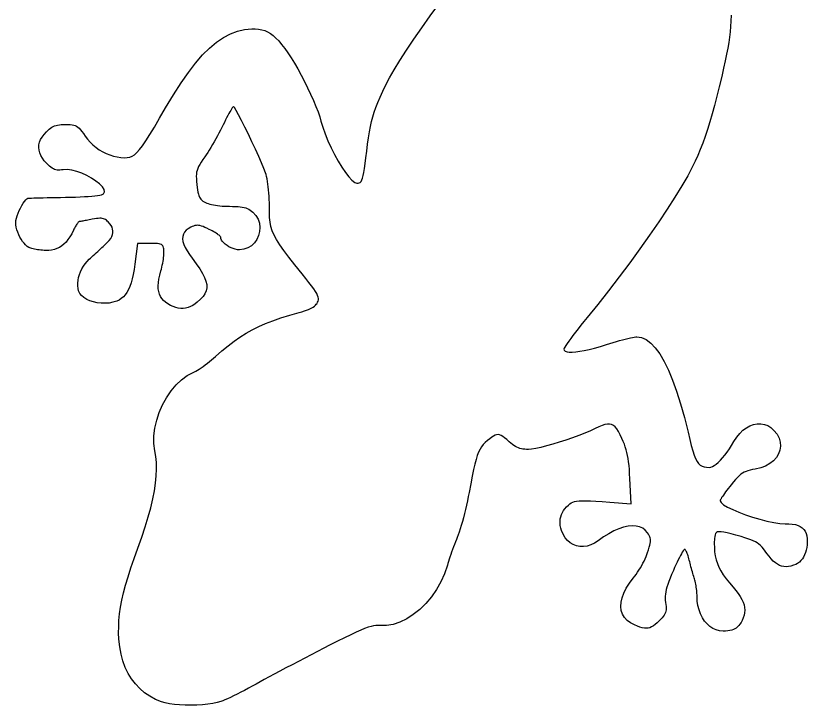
# Model space of a CAD drawing. Header units: metres. Extents: x -1.3 to 92.5, y -0.8 to 98.7.
# Drawn here: x -1.3 to 55.8, y -0.8 to 49 of the extents above; entities that cross this region are included whole.
import ezdxf

# ---------------------------------------------------------------- set-up
doc = ezdxf.new("R2010")
doc.units = ezdxf.units.M

msp = doc.modelspace()

# ---------------------------------------------------------------- linework, layer by layer
at = {"layer": 'Layer0'}
msp.add_polyline3d([(50.312, 49.009, 0), (50.297, 48.583, 0), (50.274, 48.185, 0), (50.242, 47.803, 0), (50.199, 47.425, 0), (50.145, 47.04, 0), (50.077, 46.635, 0), (49.993, 46.199, 0), (49.894, 45.721, 0), (49.776, 45.187, 0), (49.639, 44.588, 0), (49.464, 43.847, 0), (49.291, 43.15, 0), (49.121, 42.496, 0), (48.952, 41.881, 0), (48.783, 41.303, 0), (48.613, 40.759, 0), (48.442, 40.248, 0), (48.269, 39.765, 0), (48.093, 39.308, 0), (47.913, 38.876, 0), (47.728, 38.465, 0), (47.537, 38.072, 0), (47.189, 37.419, 0), (46.764, 36.682, 0), (46.268, 35.872, 0), (45.709, 35.002, 0), (45.096, 34.082, 0), (44.437, 33.122, 0), (43.738, 32.135, 0), (43.007, 31.13, 0), (42.253, 30.121, 0), (41.483, 29.116, 0), (40.705, 28.128, 0), (39.926, 27.167, 0), (39.7, 26.89, 0), (39.483, 26.62, 0), (39.277, 26.36, 0), (39.084, 26.112, 0), (38.906, 25.879, 0), (38.745, 25.664, 0), (38.603, 25.469, 0), (38.483, 25.298, 0), (38.385, 25.153, 0), (38.313, 25.037, 0), (38.269, 24.953, 0), (38.253, 24.903, 0), (38.279, 24.816, 0), (38.354, 24.75, 0), (38.477, 24.705, 0), (38.645, 24.682, 0), (38.855, 24.679, 0), (39.106, 24.697, 0), (39.395, 24.736, 0), (39.72, 24.795, 0), (40.079, 24.873, 0), (40.468, 24.972, 0), (40.887, 25.09, 0), (41.332, 25.227, 0), (41.57, 25.302, 0), (41.807, 25.374, 0), (42.039, 25.442, 0), (42.265, 25.506, 0), (42.481, 25.565, 0), (42.685, 25.618, 0), (42.875, 25.665, 0), (43.047, 25.705, 0), (43.199, 25.737, 0), (43.328, 25.761, 0), (43.432, 25.776, 0), (43.508, 25.781, 0), (43.848, 25.731, 0), (44.184, 25.581, 0), (44.516, 25.332, 0), (44.844, 24.987, 0), (45.166, 24.546, 0), (45.482, 24.01, 0), (45.791, 23.382, 0), (46.093, 22.662, 0), (46.387, 21.852, 0), (46.672, 20.953, 0), (46.947, 19.966, 0), (47.211, 18.893, 0), (47.334, 18.377, 0), (47.447, 17.934, 0), (47.552, 17.56, 0), (47.654, 17.249, 0), (47.756, 16.995, 0), (47.861, 16.792, 0), (47.972, 16.636, 0), (48.093, 16.52, 0), (48.227, 16.44, 0), (48.378, 16.39, 0), (48.548, 16.363, 0), (48.741, 16.356, 0), (48.853, 16.371, 0), (48.976, 16.416, 0), (49.108, 16.489, 0), (49.248, 16.589, 0), (49.395, 16.715, 0), (49.548, 16.866, 0), (49.705, 17.041, 0), (49.866, 17.237, 0), (50.029, 17.455, 0), (50.193, 17.692, 0), (50.356, 17.947, 0), (50.519, 18.22, 0), (50.72, 18.533, 0), (50.94, 18.803, 0), (51.176, 19.032, 0), (51.424, 19.218, 0), (51.68, 19.359, 0), (51.94, 19.455, 0), (52.203, 19.505, 0), (52.463, 19.509, 0), (52.717, 19.464, 0), (52.963, 19.37, 0), (53.196, 19.225, 0), (53.412, 19.03, 0), (53.632, 18.753, 0), (53.782, 18.465, 0), (53.865, 18.173, 0), (53.885, 17.881, 0), (53.843, 17.596, 0), (53.743, 17.322, 0), (53.587, 17.066, 0), (53.377, 16.832, 0), (53.117, 16.625, 0), (52.808, 16.452, 0), (52.454, 16.318, 0), (52.057, 16.228, 0), (51.861, 16.194, 0), (51.688, 16.159, 0), (51.533, 16.118, 0), (51.394, 16.07, 0), (51.265, 16.012, 0), (51.143, 15.941, 0), (51.024, 15.855, 0), (50.903, 15.751, 0), (50.776, 15.626, 0), (50.64, 15.478, 0), (50.491, 15.304, 0), (50.323, 15.101, 0), (50.216, 14.968, 0), (50.112, 14.836, 0), (50.014, 14.708, 0), (49.922, 14.585, 0), (49.837, 14.469, 0), (49.761, 14.36, 0), (49.693, 14.26, 0), (49.636, 14.172, 0), (49.59, 14.095, 0), (49.555, 14.031, 0), (49.534, 13.982, 0), (49.527, 13.95, 0), (49.593, 13.816, 0), (49.779, 13.659, 0), (50.067, 13.487, 0), (50.438, 13.305, 0), (50.874, 13.12, 0), (51.357, 12.939, 0), (51.869, 12.767, 0), (52.39, 12.613, 0), (52.904, 12.481, 0), (53.391, 12.379, 0), (53.833, 12.313, 0), (54.211, 12.29, 0), (54.489, 12.282, 0), (54.736, 12.259, 0), (54.955, 12.22, 0), (55.146, 12.163, 0), (55.311, 12.088, 0), (55.45, 11.994, 0), (55.565, 11.88, 0), (55.656, 11.746, 0), (55.725, 11.589, 0), (55.772, 11.41, 0), (55.799, 11.208, 0), (55.808, 10.982, 0), (55.799, 10.769, 0), (55.777, 10.568, 0), (55.74, 10.378, 0), (55.689, 10.2, 0), (55.625, 10.034, 0), (55.548, 9.882, 0), (55.459, 9.744, 0), (55.357, 9.62, 0), (55.243, 9.512, 0), (55.117, 9.419, 0), (54.98, 9.343, 0), (54.832, 9.283, 0), (54.64, 9.228, 0), (54.458, 9.193, 0), (54.286, 9.18, 0), (54.122, 9.189, 0), (53.964, 9.222, 0), (53.81, 9.278, 0), (53.66, 9.358, 0), (53.512, 9.463, 0), (53.364, 9.594, 0), (53.214, 9.751, 0), (53.062, 9.935, 0), (52.905, 10.147, 0), (52.782, 10.317, 0), (52.667, 10.466, 0), (52.556, 10.595, 0), (52.445, 10.709, 0), (52.329, 10.809, 0), (52.204, 10.898, 0), (52.067, 10.979, 0), (51.913, 11.054, 0), (51.737, 11.127, 0), (51.537, 11.199, 0), (51.307, 11.274, 0), (51.043, 11.354, 0), (50.65, 11.47, 0), (50.315, 11.563, 0), (50.034, 11.635, 0), (49.801, 11.684, 0), (49.613, 11.71, 0), (49.463, 11.713, 0), (49.348, 11.692, 0), (49.263, 11.648, 0), (49.202, 11.58, 0), (49.162, 11.487, 0), (49.137, 11.37, 0), (49.123, 11.227, 0), (49.107, 10.877, 0), (49.109, 10.552, 0), (49.13, 10.247, 0), (49.173, 9.958, 0), (49.238, 9.681, 0), (49.327, 9.411, 0), (49.442, 9.145, 0), (49.585, 8.876, 0), (49.757, 8.602, 0), (49.96, 8.318, 0), (50.196, 8.02, 0), (50.466, 7.703, 0), (50.664, 7.467, 0), (50.835, 7.242, 0), (50.979, 7.025, 0), (51.097, 6.817, 0), (51.188, 6.615, 0), (51.253, 6.42, 0), (51.293, 6.229, 0), (51.307, 6.041, 0), (51.296, 5.856, 0), (51.26, 5.672, 0), (51.2, 5.488, 0), (51.116, 5.303, 0), (51.038, 5.162, 0), (50.959, 5.038, 0), (50.876, 4.929, 0), (50.789, 4.836, 0), (50.695, 4.757, 0), (50.594, 4.691, 0), (50.483, 4.637, 0), (50.362, 4.596, 0), (50.228, 4.565, 0), (50.08, 4.544, 0), (49.917, 4.532, 0), (49.738, 4.528, 0), (49.48, 4.55, 0), (49.235, 4.617, 0), (49.002, 4.723, 0), (48.786, 4.868, 0), (48.587, 5.048, 0), (48.407, 5.26, 0), (48.25, 5.501, 0), (48.116, 5.769, 0), (48.009, 6.061, 0), (47.929, 6.373, 0), (47.88, 6.704, 0), (47.863, 7.05, 0), (47.862, 7.148, 0), (47.857, 7.252, 0), (47.849, 7.361, 0), (47.838, 7.473, 0), (47.825, 7.587, 0), (47.809, 7.701, 0), (47.791, 7.814, 0), (47.772, 7.923, 0), (47.75, 8.029, 0), (47.728, 8.128, 0), (47.704, 8.22, 0), (47.679, 8.303, 0), (47.652, 8.387, 0), (47.623, 8.482, 0), (47.592, 8.586, 0), (47.559, 8.697, 0), (47.526, 8.814, 0), (47.492, 8.935, 0), (47.458, 9.058, 0), (47.424, 9.183, 0), (47.391, 9.307, 0), (47.359, 9.428, 0), (47.33, 9.545, 0), (47.302, 9.656, 0), (47.275, 9.762, 0), (47.246, 9.864, 0), (47.216, 9.961, 0), (47.185, 10.052, 0), (47.154, 10.135, 0), (47.123, 10.211, 0), (47.093, 10.278, 0), (47.063, 10.334, 0), (47.035, 10.38, 0), (47.009, 10.414, 0), (46.985, 10.435, 0), (46.937, 10.428, 0), (46.9, 10.387, 0), (46.854, 10.321, 0), (46.798, 10.232, 0), (46.735, 10.121, 0), (46.664, 9.992, 0), (46.588, 9.844, 0), (46.506, 9.681, 0), (46.421, 9.505, 0), (46.333, 9.316, 0), (46.242, 9.117, 0), (46.151, 8.91, 0), (46.026, 8.617, 0), (45.917, 8.353, 0), (45.825, 8.116, 0), (45.748, 7.902, 0), (45.686, 7.707, 0), (45.637, 7.528, 0), (45.602, 7.362, 0), (45.578, 7.206, 0), (45.566, 7.056, 0), (45.564, 6.908, 0), (45.572, 6.76, 0), (45.589, 6.608, 0), (45.608, 6.449, 0), (45.621, 6.308, 0), (45.625, 6.183, 0), (45.621, 6.071, 0), (45.606, 5.969, 0), (45.58, 5.874, 0), (45.541, 5.782, 0), (45.489, 5.692, 0), (45.423, 5.599, 0), (45.342, 5.5, 0), (45.244, 5.394, 0), (45.129, 5.276, 0), (44.978, 5.13, 0), (44.839, 5.008, 0), (44.709, 4.909, 0), (44.584, 4.833, 0), (44.46, 4.779, 0), (44.335, 4.747, 0), (44.204, 4.736, 0), (44.065, 4.745, 0), (43.912, 4.774, 0), (43.744, 4.822, 0), (43.556, 4.889, 0), (43.344, 4.974, 0), (43.05, 5.125, 0), (42.808, 5.308, 0), (42.618, 5.52, 0), (42.48, 5.759, 0), (42.394, 6.024, 0), (42.361, 6.31, 0), (42.38, 6.617, 0), (42.451, 6.941, 0), (42.575, 7.279, 0), (42.752, 7.631, 0), (42.981, 7.993, 0), (43.263, 8.362, 0), (43.365, 8.49, 0), (43.467, 8.629, 0), (43.57, 8.779, 0), (43.671, 8.936, 0), (43.77, 9.098, 0), (43.866, 9.264, 0), (43.957, 9.43, 0), (44.041, 9.595, 0), (44.119, 9.757, 0), (44.187, 9.913, 0), (44.246, 10.06, 0), (44.293, 10.198, 0), (44.358, 10.405, 0), (44.411, 10.583, 0), (44.452, 10.736, 0), (44.481, 10.867, 0), (44.498, 10.982, 0), (44.504, 11.083, 0), (44.497, 11.174, 0), (44.479, 11.26, 0), (44.448, 11.345, 0), (44.406, 11.432, 0), (44.351, 11.526, 0), (44.285, 11.63, 0), (44.129, 11.817, 0), (43.938, 11.961, 0), (43.715, 12.06, 0), (43.462, 12.116, 0), (43.183, 12.129, 0), (42.881, 12.1, 0), (42.557, 12.029, 0), (42.216, 11.916, 0), (41.86, 11.763, 0), (41.492, 11.569, 0), (41.114, 11.335, 0), (40.731, 11.061, 0), (40.467, 10.887, 0), (40.2, 10.758, 0), (39.932, 10.675, 0), (39.667, 10.636, 0), (39.409, 10.641, 0), (39.161, 10.687, 0), (38.926, 10.775, 0), (38.708, 10.904, 0), (38.511, 11.072, 0), (38.338, 11.278, 0), (38.192, 11.522, 0), (38.077, 11.802, 0), (38.027, 11.977, 0), (37.994, 12.148, 0), (37.977, 12.315, 0), (37.977, 12.478, 0), (37.994, 12.638, 0), (38.028, 12.793, 0), (38.078, 12.944, 0), (38.144, 13.091, 0), (38.227, 13.234, 0), (38.327, 13.372, 0), (38.443, 13.506, 0), (38.576, 13.635, 0), (38.674, 13.718, 0), (38.775, 13.787, 0), (38.886, 13.843, 0), (39.014, 13.887, 0), (39.167, 13.918, 0), (39.352, 13.938, 0), (39.577, 13.946, 0), (39.849, 13.945, 0), (40.175, 13.933, 0), (40.563, 13.911, 0), (41.021, 13.881, 0), (41.556, 13.842, 0), (43.103, 13.727, 0), (43.015, 15.55, 0), (42.997, 15.895, 0), (42.976, 16.209, 0), (42.951, 16.494, 0), (42.922, 16.755, 0), (42.888, 16.995, 0), (42.848, 17.219, 0), (42.801, 17.431, 0), (42.747, 17.633, 0), (42.685, 17.831, 0), (42.614, 18.028, 0), (42.533, 18.228, 0), (42.441, 18.435, 0), (42.31, 18.711, 0), (42.187, 18.942, 0), (42.068, 19.131, 0), (41.949, 19.279, 0), (41.826, 19.386, 0), (41.696, 19.456, 0), (41.552, 19.488, 0), (41.393, 19.486, 0), (41.213, 19.449, 0), (41.009, 19.381, 0), (40.776, 19.282, 0), (40.51, 19.154, 0), (40.166, 18.992, 0), (39.77, 18.824, 0), (39.334, 18.654, 0), (38.871, 18.484, 0), (38.393, 18.321, 0), (37.914, 18.166, 0), (37.444, 18.024, 0), (36.997, 17.9, 0), (36.586, 17.796, 0), (36.223, 17.717, 0), (35.919, 17.667, 0), (35.689, 17.649, 0), (35.551, 17.652, 0), (35.422, 17.661, 0), (35.3, 17.677, 0), (35.184, 17.7, 0), (35.073, 17.73, 0), (34.965, 17.769, 0), (34.858, 17.816, 0), (34.753, 17.873, 0), (34.646, 17.94, 0), (34.537, 18.017, 0), (34.425, 18.104, 0), (34.308, 18.204, 0), (34.129, 18.358, 0), (33.974, 18.485, 0), (33.838, 18.585, 0), (33.716, 18.657, 0), (33.604, 18.703, 0), (33.498, 18.722, 0), (33.393, 18.714, 0), (33.286, 18.681, 0), (33.17, 18.621, 0), (33.043, 18.536, 0), (32.9, 18.426, 0), (32.735, 18.29, 0), (32.578, 18.15, 0), (32.439, 18.006, 0), (32.315, 17.849, 0), (32.203, 17.672, 0), (32.101, 17.466, 0), (32.006, 17.223, 0), (31.914, 16.935, 0), (31.823, 16.594, 0), (31.731, 16.192, 0), (31.633, 15.721, 0), (31.528, 15.172, 0), (31.412, 14.537, 0), (31.356, 14.243, 0), (31.295, 13.941, 0), (31.228, 13.634, 0), (31.157, 13.326, 0), (31.083, 13.021, 0), (31.006, 12.723, 0), (30.929, 12.436, 0), (30.851, 12.164, 0), (30.774, 11.91, 0), (30.7, 11.68, 0), (30.628, 11.476, 0), (30.56, 11.303, 0), (30.494, 11.141, 0), (30.426, 10.97, 0), (30.357, 10.791, 0), (30.288, 10.609, 0), (30.22, 10.424, 0), (30.154, 10.24, 0), (30.09, 10.059, 0), (30.03, 9.884, 0), (29.974, 9.716, 0), (29.924, 9.558, 0), (29.88, 9.414, 0), (29.842, 9.284, 0), (29.638, 8.675, 0), (29.373, 8.088, 0), (29.054, 7.531, 0), (28.688, 7.01, 0), (28.283, 6.532, 0), (27.846, 6.103, 0), (27.385, 5.73, 0), (26.908, 5.42, 0), (26.421, 5.18, 0), (25.932, 5.015, 0), (25.449, 4.932, 0), (24.979, 4.939, 0), (24.839, 4.949, 0), (24.689, 4.943, 0), (24.524, 4.919, 0), (24.337, 4.875, 0), (24.123, 4.808, 0), (23.876, 4.716, 0), (23.588, 4.597, 0), (23.255, 4.448, 0), (22.869, 4.267, 0), (22.425, 4.051, 0), (21.917, 3.799, 0), (21.339, 3.506, 0), (20.918, 3.292, 0), (20.477, 3.065, 0), (20.024, 2.831, 0), (19.562, 2.59, 0), (19.1, 2.348, 0), (18.642, 2.107, 0), (18.195, 1.87, 0), (17.765, 1.641, 0), (17.357, 1.423, 0), (16.979, 1.219, 0), (16.636, 1.031, 0), (16.335, 0.865, 0), (16.053, 0.709, 0), (15.768, 0.555, 0), (15.484, 0.403, 0), (15.203, 0.256, 0), (14.929, 0.116, 0), (14.666, -0.017, 0), (14.417, -0.14, 0), (14.186, -0.252, 0), (13.975, -0.35, 0), (13.789, -0.434, 0), (13.631, -0.5, 0), (13.504, -0.549, 0), (13.233, -0.628, 0), (12.913, -0.693, 0), (12.554, -0.745, 0), (12.167, -0.783, 0), (11.76, -0.806, 0), (11.344, -0.816, 0), (10.93, -0.812, 0), (10.526, -0.794, 0), (10.143, -0.761, 0), (9.792, -0.715, 0), (9.481, -0.654, 0), (9.221, -0.578, 0), (8.778, -0.395, 0), (8.366, -0.173, 0), (7.988, 0.086, 0), (7.642, 0.382, 0), (7.33, 0.714, 0), (7.053, 1.08, 0), (6.811, 1.48, 0), (6.604, 1.913, 0), (6.434, 2.378, 0), (6.3, 2.875, 0), (6.204, 3.402, 0), (6.146, 3.959, 0), (6.125, 4.403, 0), (6.126, 4.85, 0), (6.148, 5.304, 0), (6.194, 5.77, 0), (6.263, 6.253, 0), (6.357, 6.758, 0), (6.477, 7.29, 0), (6.625, 7.852, 0), (6.8, 8.452, 0), (7.004, 9.092, 0), (7.237, 9.778, 0), (7.502, 10.514, 0), (7.788, 11.315, 0), (8.039, 12.068, 0), (8.255, 12.778, 0), (8.438, 13.445, 0), (8.588, 14.073, 0), (8.704, 14.663, 0), (8.788, 15.219, 0), (8.84, 15.742, 0), (8.86, 16.235, 0), (8.849, 16.7, 0), (8.807, 17.14, 0), (8.735, 17.557, 0), (8.664, 18.076, 0), (8.667, 18.623, 0), (8.736, 19.187, 0), (8.868, 19.756, 0), (9.055, 20.32, 0), (9.294, 20.868, 0), (9.579, 21.389, 0), (9.904, 21.872, 0), (10.264, 22.306, 0), (10.654, 22.68, 0), (11.068, 22.984, 0), (11.502, 23.206, 0), (11.592, 23.247, 0), (11.697, 23.303, 0), (11.815, 23.372, 0), (11.944, 23.454, 0), (12.081, 23.546, 0), (12.225, 23.647, 0), (12.373, 23.756, 0), (12.525, 23.871, 0), (12.677, 23.991, 0), (12.828, 24.115, 0), (12.976, 24.241, 0), (13.119, 24.368, 0), (13.577, 24.771, 0), (14.018, 25.137, 0), (14.449, 25.467, 0), (14.879, 25.767, 0), (15.314, 26.04, 0), (15.762, 26.291, 0), (16.231, 26.522, 0), (16.728, 26.739, 0), (17.261, 26.945, 0), (17.838, 27.144, 0), (18.465, 27.34, 0), (19.15, 27.537, 0), (19.347, 27.593, 0), (19.526, 27.649, 0), (19.686, 27.705, 0), (19.83, 27.761, 0), (19.958, 27.818, 0), (20.071, 27.876, 0), (20.169, 27.936, 0), (20.254, 27.997, 0), (20.327, 28.062, 0), (20.388, 28.13, 0), (20.438, 28.201, 0), (20.478, 28.276, 0), (20.514, 28.368, 0), (20.535, 28.459, 0), (20.539, 28.553, 0), (20.522, 28.656, 0), (20.483, 28.771, 0), (20.418, 28.904, 0), (20.326, 29.06, 0), (20.203, 29.242, 0), (20.048, 29.457, 0), (19.857, 29.707, 0), (19.628, 29.999, 0), (19.358, 30.337, 0), (18.839, 30.985, 0), (18.403, 31.541, 0), (18.041, 32.019, 0), (17.748, 32.434, 0), (17.515, 32.8, 0), (17.336, 33.132, 0), (17.204, 33.444, 0), (17.112, 33.751, 0), (17.052, 34.067, 0), (17.018, 34.408, 0), (17.003, 34.787, 0), (17, 35.219, 0), (16.998, 35.458, 0), (16.991, 35.696, 0), (16.98, 35.931, 0), (16.964, 36.162, 0), (16.945, 36.386, 0), (16.922, 36.603, 0), (16.896, 36.81, 0), (16.866, 37.005, 0), (16.834, 37.186, 0), (16.798, 37.353, 0), (16.76, 37.502, 0), (16.72, 37.632, 0), (16.602, 37.942, 0), (16.435, 38.344, 0), (16.228, 38.813, 0), (15.993, 39.329, 0), (15.741, 39.869, 0), (15.482, 40.409, 0), (15.228, 40.928, 0), (14.99, 41.403, 0), (14.777, 41.812, 0), (14.602, 42.131, 0), (14.474, 42.34, 0), (14.406, 42.414, 0), (14.355, 42.367, 0), (14.314, 42.31, 0), (14.265, 42.233, 0), (14.208, 42.137, 0), (14.144, 42.025, 0), (14.073, 41.898, 0), (13.998, 41.757, 0), (13.918, 41.604, 0), (13.835, 41.441, 0), (13.75, 41.269, 0), (13.663, 41.09, 0), (13.57, 40.902, 0), (13.47, 40.704, 0), (13.362, 40.499, 0), (13.249, 40.289, 0), (13.132, 40.078, 0), (13.013, 39.868, 0), (12.894, 39.662, 0), (12.776, 39.463, 0), (12.66, 39.273, 0), (12.549, 39.096, 0), (12.444, 38.934, 0), (12.346, 38.789, 0), (12.198, 38.576, 0), (12.074, 38.389, 0), (11.972, 38.225, 0), (11.89, 38.076, 0), (11.827, 37.938, 0), (11.781, 37.804, 0), (11.751, 37.669, 0), (11.734, 37.528, 0), (11.729, 37.373, 0), (11.735, 37.201, 0), (11.75, 37.004, 0), (11.772, 36.778, 0), (11.795, 36.568, 0), (11.819, 36.386, 0), (11.846, 36.229, 0), (11.875, 36.093, 0), (11.91, 35.977, 0), (11.951, 35.877, 0), (11.999, 35.791, 0), (12.056, 35.716, 0), (12.123, 35.65, 0), (12.201, 35.589, 0), (12.292, 35.532, 0), (12.397, 35.475, 0), (12.48, 35.437, 0), (12.58, 35.401, 0), (12.694, 35.368, 0), (12.822, 35.337, 0), (12.961, 35.308, 0), (13.11, 35.283, 0), (13.267, 35.261, 0), (13.431, 35.242, 0), (13.599, 35.227, 0), (13.771, 35.216, 0), (13.943, 35.209, 0), (14.116, 35.206, 0), (14.348, 35.205, 0), (14.555, 35.199, 0), (14.738, 35.189, 0), (14.902, 35.174, 0), (15.048, 35.153, 0), (15.179, 35.125, 0), (15.298, 35.09, 0), (15.408, 35.047, 0), (15.511, 34.996, 0), (15.61, 34.936, 0), (15.708, 34.865, 0), (15.807, 34.784, 0), (16.032, 34.543, 0), (16.189, 34.273, 0), (16.284, 33.983, 0), (16.319, 33.683, 0), (16.296, 33.382, 0), (16.221, 33.09, 0), (16.096, 32.817, 0), (15.924, 32.571, 0), (15.71, 32.364, 0), (15.456, 32.204, 0), (15.165, 32.101, 0), (14.842, 32.065, 0), (14.693, 32.075, 0), (14.539, 32.105, 0), (14.385, 32.151, 0), (14.232, 32.213, 0), (14.085, 32.287, 0), (13.947, 32.372, 0), (13.82, 32.464, 0), (13.71, 32.563, 0), (13.618, 32.665, 0), (13.548, 32.769, 0), (13.504, 32.872, 0), (13.488, 32.972, 0), (13.481, 32.999, 0), (13.459, 33.031, 0), (13.423, 33.069, 0), (13.375, 33.112, 0), (13.316, 33.158, 0), (13.246, 33.208, 0), (13.167, 33.261, 0), (13.079, 33.316, 0), (12.984, 33.372, 0), (12.882, 33.428, 0), (12.775, 33.484, 0), (12.663, 33.54, 0), (12.493, 33.621, 0), (12.343, 33.689, 0), (12.211, 33.743, 0), (12.093, 33.785, 0), (11.988, 33.814, 0), (11.891, 33.83, 0), (11.8, 33.835, 0), (11.711, 33.829, 0), (11.622, 33.811, 0), (11.53, 33.782, 0), (11.431, 33.743, 0), (11.324, 33.694, 0), (11.138, 33.59, 0), (10.987, 33.473, 0), (10.872, 33.341, 0), (10.792, 33.195, 0), (10.748, 33.034, 0), (10.739, 32.858, 0), (10.765, 32.666, 0), (10.827, 32.458, 0), (10.924, 32.232, 0), (11.057, 31.99, 0), (11.225, 31.73, 0), (11.429, 31.452, 0), (11.728, 31.052, 0), (11.977, 30.692, 0), (12.176, 30.366, 0), (12.325, 30.07, 0), (12.425, 29.801, 0), (12.477, 29.553, 0), (12.482, 29.323, 0), (12.438, 29.106, 0), (12.348, 28.898, 0), (12.211, 28.695, 0), (12.029, 28.491, 0), (11.801, 28.284, 0), (11.635, 28.155, 0), (11.468, 28.048, 0), (11.299, 27.962, 0), (11.13, 27.899, 0), (10.959, 27.856, 0), (10.785, 27.836, 0), (10.609, 27.837, 0), (10.43, 27.86, 0), (10.248, 27.904, 0), (10.062, 27.97, 0), (9.873, 28.057, 0), (9.679, 28.166, 0), (9.509, 28.282, 0), (9.364, 28.408, 0), (9.242, 28.546, 0), (9.144, 28.698, 0), (9.069, 28.863, 0), (9.017, 29.045, 0), (8.987, 29.244, 0), (8.98, 29.461, 0), (8.995, 29.697, 0), (9.032, 29.955, 0), (9.091, 30.235, 0), (9.17, 30.538, 0), (9.207, 30.673, 0), (9.242, 30.813, 0), (9.273, 30.954, 0), (9.302, 31.095, 0), (9.327, 31.235, 0), (9.349, 31.371, 0), (9.367, 31.503, 0), (9.38, 31.627, 0), (9.39, 31.742, 0), (9.394, 31.846, 0), (9.394, 31.938, 0), (9.389, 32.016, 0), (9.375, 32.127, 0), (9.357, 32.221, 0), (9.335, 32.299, 0), (9.303, 32.362, 0), (9.261, 32.413, 0), (9.204, 32.452, 0), (9.13, 32.481, 0), (9.037, 32.501, 0), (8.921, 32.515, 0), (8.779, 32.522, 0), (8.61, 32.526, 0), (8.409, 32.527, 0), (7.488, 32.527, 0), (7.297, 31.035, 0), (7.241, 30.647, 0), (7.178, 30.293, 0), (7.106, 29.972, 0), (7.025, 29.682, 0), (6.934, 29.423, 0), (6.833, 29.193, 0), (6.721, 28.991, 0), (6.598, 28.816, 0), (6.464, 28.666, 0), (6.316, 28.541, 0), (6.156, 28.44, 0), (5.982, 28.36, 0), (5.712, 28.277, 0), (5.43, 28.225, 0), (5.143, 28.202, 0), (4.856, 28.209, 0), (4.574, 28.242, 0), (4.303, 28.3, 0), (4.05, 28.382, 0), (3.819, 28.487, 0), (3.616, 28.612, 0), (3.447, 28.757, 0), (3.318, 28.919, 0), (3.235, 29.098, 0), (3.191, 29.277, 0), (3.17, 29.466, 0), (3.17, 29.664, 0), (3.191, 29.866, 0), (3.232, 30.072, 0), (3.292, 30.278, 0), (3.37, 30.483, 0), (3.466, 30.683, 0), (3.578, 30.876, 0), (3.706, 31.06, 0), (3.849, 31.232, 0), (4.006, 31.39, 0), (4.097, 31.474, 0), (4.193, 31.562, 0), (4.295, 31.655, 0), (4.4, 31.751, 0), (4.506, 31.849, 0), (4.613, 31.946, 0), (4.719, 32.043, 0), (4.823, 32.138, 0), (4.922, 32.229, 0), (5.016, 32.314, 0), (5.104, 32.394, 0), (5.183, 32.466, 0), (5.328, 32.608, 0), (5.45, 32.749, 0), (5.548, 32.888, 0), (5.622, 33.026, 0), (5.674, 33.163, 0), (5.702, 33.299, 0), (5.706, 33.432, 0), (5.688, 33.565, 0), (5.645, 33.695, 0), (5.58, 33.824, 0), (5.49, 33.951, 0), (5.378, 34.077, 0), (5.307, 34.144, 0), (5.238, 34.201, 0), (5.169, 34.248, 0), (5.099, 34.286, 0), (5.024, 34.313, 0), (4.944, 34.332, 0), (4.856, 34.341, 0), (4.758, 34.342, 0), (4.647, 34.336, 0), (4.523, 34.321, 0), (4.382, 34.299, 0), (4.223, 34.269, 0), (4.112, 34.248, 0), (4.004, 34.228, 0), (3.899, 34.208, 0), (3.799, 34.19, 0), (3.703, 34.173, 0), (3.615, 34.157, 0), (3.534, 34.143, 0), (3.462, 34.131, 0), (3.4, 34.121, 0), (3.35, 34.113, 0), (3.311, 34.108, 0), (3.266, 34.099, 0), (3.241, 34.081, 0), (3.212, 34.053, 0), (3.18, 34.016, 0), (3.145, 33.97, 0), (3.107, 33.917, 0), (3.068, 33.856, 0), (3.027, 33.789, 0), (2.985, 33.716, 0), (2.943, 33.639, 0), (2.901, 33.558, 0), (2.86, 33.473, 0), (2.734, 33.225, 0), (2.604, 33.002, 0), (2.468, 32.804, 0), (2.325, 32.629, 0), (2.175, 32.478, 0), (2.017, 32.349, 0), (1.851, 32.243, 0), (1.674, 32.157, 0), (1.486, 32.093, 0), (1.288, 32.049, 0), (1.076, 32.024, 0), (0.852, 32.018, 0), (0.738, 32.022, 0), (0.622, 32.029, 0), (0.504, 32.039, 0), (0.388, 32.053, 0), (0.273, 32.069, 0), (0.162, 32.088, 0), (0.056, 32.109, 0), (-0.044, 32.132, 0), (-0.136, 32.157, 0), (-0.219, 32.183, 0), (-0.291, 32.21, 0), (-0.351, 32.238, 0), (-0.472, 32.316, 0), (-0.591, 32.416, 0), (-0.705, 32.536, 0), (-0.814, 32.673, 0), (-0.915, 32.824, 0), (-1.008, 32.986, 0), (-1.09, 33.157, 0), (-1.16, 33.334, 0), (-1.217, 33.514, 0), (-1.26, 33.693, 0), (-1.287, 33.871, 0), (-1.296, 34.042, 0), (-1.284, 34.182, 0), (-1.25, 34.344, 0), (-1.198, 34.521, 0), (-1.131, 34.708, 0), (-1.052, 34.898, 0), (-0.963, 35.085, 0), (-0.869, 35.262, 0), (-0.772, 35.424, 0), (-0.676, 35.564, 0), (-0.583, 35.675, 0), (-0.497, 35.752, 0), (-0.421, 35.788, 0), (-0.379, 35.792, 0), (-0.292, 35.797, 0), (-0.165, 35.802, 0), (0, 35.808, 0), (0.199, 35.814, 0), (0.43, 35.82, 0), (0.687, 35.827, 0), (0.97, 35.833, 0), (1.273, 35.84, 0), (1.594, 35.847, 0), (1.93, 35.853, 0), (2.277, 35.859, 0), (2.653, 35.867, 0), (3.008, 35.878, 0), (3.341, 35.892, 0), (3.65, 35.908, 0), (3.933, 35.926, 0), (4.189, 35.946, 0), (4.414, 35.969, 0), (4.609, 35.993, 0), (4.77, 36.019, 0), (4.896, 36.046, 0), (4.985, 36.075, 0), (5.035, 36.105, 0), (5.107, 36.251, 0), (5.073, 36.425, 0), (4.949, 36.619, 0), (4.748, 36.825, 0), (4.486, 37.033, 0), (4.176, 37.236, 0), (3.833, 37.424, 0), (3.471, 37.59, 0), (3.104, 37.724, 0), (2.748, 37.817, 0), (2.415, 37.863, 0), (2.121, 37.85, 0), (1.996, 37.832, 0), (1.883, 37.822, 0), (1.779, 37.82, 0), (1.683, 37.827, 0), (1.592, 37.844, 0), (1.505, 37.872, 0), (1.419, 37.911, 0), (1.331, 37.963, 0), (1.241, 38.028, 0), (1.145, 38.107, 0), (1.042, 38.201, 0), (0.93, 38.311, 0), (0.758, 38.499, 0), (0.617, 38.689, 0), (0.507, 38.879, 0), (0.427, 39.069, 0), (0.379, 39.26, 0), (0.362, 39.451, 0), (0.375, 39.642, 0), (0.42, 39.832, 0), (0.495, 40.021, 0), (0.601, 40.209, 0), (0.739, 40.395, 0), (0.907, 40.58, 0), (1.013, 40.683, 0), (1.114, 40.772, 0), (1.212, 40.849, 0), (1.308, 40.915, 0), (1.405, 40.97, 0), (1.505, 41.015, 0), (1.611, 41.05, 0), (1.723, 41.078, 0), (1.844, 41.098, 0), (1.977, 41.111, 0), (2.123, 41.118, 0), (2.284, 41.12, 0), (2.467, 41.119, 0), (2.624, 41.113, 0), (2.761, 41.1, 0), (2.88, 41.078, 0), (2.986, 41.044, 0), (3.084, 40.995, 0), (3.176, 40.931, 0), (3.267, 40.847, 0), (3.362, 40.742, 0), (3.463, 40.613, 0), (3.576, 40.458, 0), (3.704, 40.274, 0), (3.874, 40.048, 0), (4.063, 39.836, 0), (4.27, 39.638, 0), (4.491, 39.457, 0), (4.725, 39.293, 0), (4.971, 39.147, 0), (5.225, 39.021, 0), (5.486, 38.915, 0), (5.751, 38.83, 0), (6.02, 38.769, 0), (6.289, 38.731, 0), (6.557, 38.718, 0), (6.747, 38.727, 0), (6.922, 38.759, 0), (7.092, 38.824, 0), (7.262, 38.931, 0), (7.44, 39.087, 0), (7.633, 39.302, 0), (7.849, 39.585, 0), (8.094, 39.944, 0), (8.376, 40.388, 0), (8.702, 40.926, 0), (9.079, 41.567, 0), (9.515, 42.319, 0), (10.078, 43.265, 0), (10.624, 44.118, 0), (11.156, 44.879, 0), (11.675, 45.551, 0), (12.185, 46.137, 0), (12.689, 46.639, 0), (13.189, 47.059, 0), (13.687, 47.4, 0), (14.188, 47.665, 0), (14.692, 47.855, 0), (15.203, 47.974, 0), (15.724, 48.024, 0), (15.984, 48.023, 0), (16.226, 48.003, 0), (16.453, 47.962, 0), (16.668, 47.897, 0), (16.875, 47.807, 0), (17.076, 47.689, 0), (17.274, 47.541, 0), (17.473, 47.361, 0), (17.676, 47.147, 0), (17.887, 46.898, 0), (18.107, 46.61, 0), (18.341, 46.282, 0), (18.57, 45.935, 0), (18.807, 45.547, 0), (19.05, 45.127, 0), (19.292, 44.683, 0), (19.531, 44.224, 0), (19.761, 43.759, 0), (19.978, 43.298, 0), (20.178, 42.849, 0), (20.357, 42.421, 0), (20.509, 42.024, 0), (20.632, 41.666, 0), (20.72, 41.356, 0), (20.847, 40.912, 0), (21.017, 40.435, 0), (21.221, 39.94, 0), (21.452, 39.44, 0), (21.701, 38.948, 0), (21.962, 38.478, 0), (22.225, 38.043, 0), (22.484, 37.657, 0), (22.731, 37.333, 0), (22.957, 37.085, 0), (23.155, 36.926, 0), (23.317, 36.87, 0), (23.407, 36.876, 0), (23.486, 36.897, 0), (23.555, 36.939, 0), (23.617, 37.007, 0), (23.672, 37.108, 0), (23.722, 37.246, 0), (23.769, 37.428, 0), (23.816, 37.658, 0), (23.863, 37.943, 0), (23.912, 38.288, 0), (23.965, 38.698, 0), (24.024, 39.18, 0), (24.089, 39.699, 0), (24.153, 40.162, 0), (24.22, 40.58, 0), (24.291, 40.963, 0), (24.371, 41.321, 0), (24.462, 41.665, 0), (24.567, 42.003, 0), (24.688, 42.347, 0), (24.83, 42.707, 0), (24.994, 43.093, 0), (25.184, 43.514, 0), (25.402, 43.982, 0), (25.657, 44.477, 0), (25.998, 45.069, 0), (26.413, 45.743, 0), (26.891, 46.484, 0), (27.423, 47.276, 0), (27.997, 48.104, 0), (28.603, 48.953, 0), (29.23, 49.807, 0)], dxfattribs=at)

doc.saveas('drawing.dxf')
